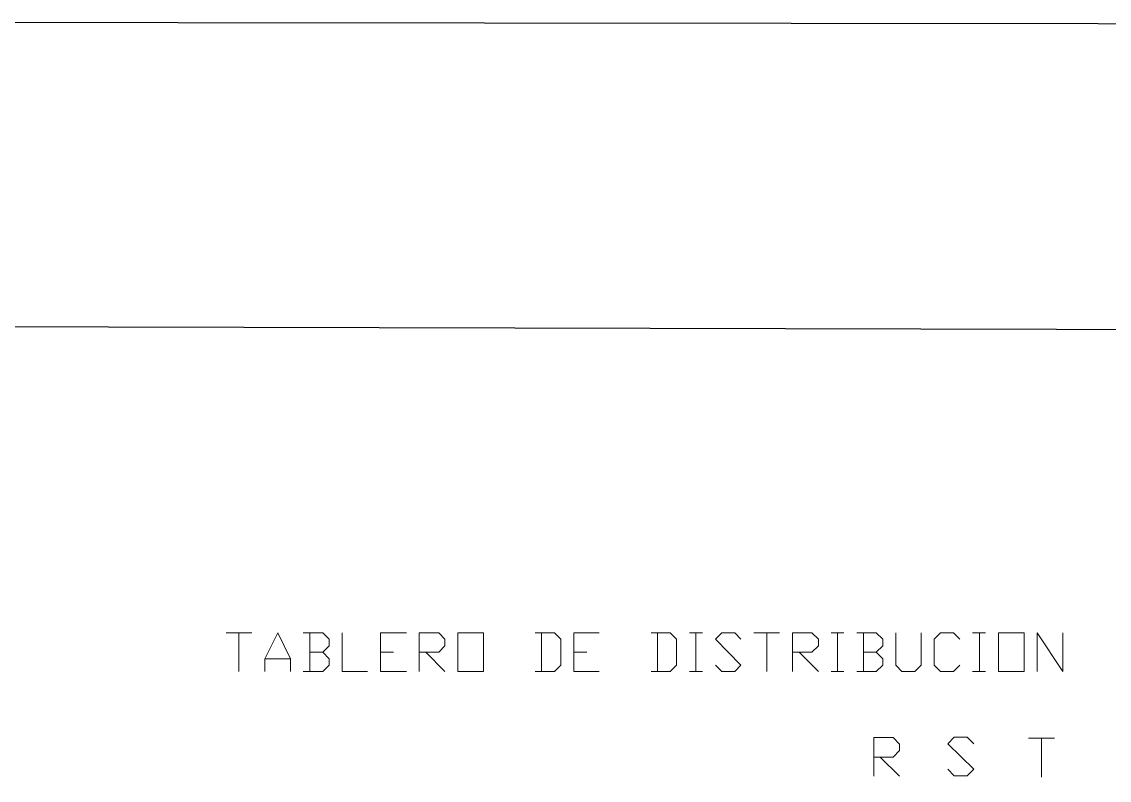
# Model space of a CAD drawing. Header units: metres. Extents: x 0 to 113, y -32 to 21.
# Drawn here: x 19.233 to 23.997, y 17.519 to 20.845 of the extents above; entities that cross this region are included whole.
import ezdxf

# ---------------------------------------------------------------- set-up
doc = ezdxf.new("R2010")
doc.units = ezdxf.units.M
doc.header["$LTSCALE"] = 0.5
doc.layers.add('CUADRO', color=7, linetype='Continuous')
doc.layers.add('TABLERO', color=7, linetype='Continuous')

msp = doc.modelspace()

# ---------------------------------------------------------------- linework, layer by layer
at = {"layer": 'CUADRO'}
for points in [[(17.2262, 20.8448), (60.2354, 20.7976), (60.2354, -0.8382), (17.2262, -0.791)], [(17.8305, 19.5112), (37.4116, 19.464), (37.4116, -0.0475), (17.8305, -0.0003)]]:
    msp.add_lwpolyline(points, close=True, dxfattribs=at)
at = {"layer": 'TABLERO', "color": 7, "linetype": 'Continuous', "lineweight": 18, "true_color": 0x000007}
for p, q in [((20.1286, 18.1648), (20.2404, 18.1648)), ((20.1836, 18.1648), (20.1836, 17.9963)), ((20.495, 18.1648), (20.495, 17.9963)), ((21.5099, 18.1648), (21.5099, 17.9963)), ((22.0173, 18.1648), (22.0173, 17.9963)), ((22.1584, 18.1648), (22.2152, 18.1648)), ((22.1858, 18.1648), (22.1858, 17.9963)), ((22.4405, 18.1648), (22.5522, 18.1648)), ((22.4973, 18.1648), (22.4973, 17.9963)), ((22.7794, 18.1648), (22.8343, 18.1648)), ((22.8069, 18.1648), (22.8069, 17.9963)), ((22.9204, 18.1648), (22.9204, 17.9963)), ((23.3986, 18.1648), (23.4554, 18.1648)), ((23.4279, 18.1648), (23.4279, 17.9963)), ((20.8046, 18.0806), (20.8614, 18.0806)), ((21.0024, 18.0806), (21.0867, 17.9963)), ((21.6509, 18.0806), (21.7077, 18.0806)), ((22.6383, 18.0806), (22.7226, 17.9963)), ((20.2971, 18.0512), (20.4107, 18.0512)), ((20.8046, 17.9963), (20.9182, 17.9963)), ((21.6509, 17.9963), (21.7627, 17.9963)), ((22.1584, 17.9963), (22.2152, 17.9963)), ((22.7794, 17.9963), (22.8343, 17.9963)), ((23.3986, 17.9963), (23.4554, 17.9963)), ((23.6435, 17.7032), (23.757, 17.7032)), ((23.7002, 17.7032), (23.7002, 17.5328)), ((22.9931, 17.6208), (23.0774, 17.5365))]:
    msp.add_line(p, q, dxfattribs=at)
for points in [[(20.2971, 17.9963), (20.2971, 18.0512), (20.3539, 18.1648), (20.4107, 18.0512), (20.4107, 17.9963)], [(20.5518, 18.0806), (20.5793, 18.108), (20.5793, 18.1373), (20.5518, 18.1648), (20.4657, 18.1648)], [(20.636, 18.1648), (20.636, 17.9963), (20.7478, 17.9963)], [(20.8046, 17.9963), (20.8046, 18.1648), (20.9182, 18.1648)], [(20.9731, 17.9963), (20.9731, 18.1648), (21.0592, 18.1648), (21.0867, 18.1373), (21.0867, 18.108), (21.0592, 18.0806), (20.9731, 18.0806)], [(21.4824, 17.9963), (21.5667, 17.9963), (21.5941, 18.0238), (21.5941, 18.1373), (21.5667, 18.1648), (21.4824, 18.1648)], [(21.6509, 17.9963), (21.6509, 18.1648), (21.7627, 18.1648)], [(21.9898, 17.9963), (22.0741, 17.9963), (22.1016, 18.0238), (22.1016, 18.1373), (22.0741, 18.1648), (21.9898, 18.1648)], [(22.2719, 18.0238), (22.2994, 17.9963), (22.3562, 17.9963), (22.3837, 18.0238), (22.2719, 18.1373), (22.2994, 18.1648), (22.3562, 18.1648), (22.3837, 18.1373)], [(22.609, 17.9963), (22.609, 18.1648), (22.6933, 18.1648), (22.7226, 18.1373), (22.7226, 18.108), (22.6933, 18.0806), (22.609, 18.0806)], [(22.9754, 18.0806), (23.0047, 18.108), (23.0047, 18.1373), (22.9754, 18.1648), (22.8911, 18.1648)], [(23.0615, 18.1648), (23.0615, 18.0238), (23.089, 17.9963), (23.1458, 17.9963), (23.1732, 18.0238), (23.1732, 18.1648)], [(23.3418, 18.0238), (23.3143, 17.9963), (23.2575, 17.9963), (23.23, 18.0238), (23.23, 18.1373), (23.2575, 18.1648), (23.3143, 18.1648), (23.3418, 18.1373)], [(23.6807, 17.9963), (23.6807, 18.1648), (23.7943, 17.9963), (23.7943, 18.1648)], [(20.4657, 17.9963), (20.5518, 17.9963), (20.5793, 18.0238), (20.5793, 18.0512), (20.5518, 18.0806), (20.495, 18.0806)], [(22.8911, 17.9963), (22.9754, 17.9963), (23.0047, 18.0238), (23.0047, 18.0512), (22.9754, 18.0806), (22.9204, 18.0806)], [(22.9656, 17.5365), (22.9656, 17.7069), (23.0499, 17.7069), (23.0774, 17.6775), (23.0774, 17.6501), (23.0499, 17.6208), (22.9656, 17.6208)], [(23.2899, 17.5676), (23.3174, 17.5383), (23.3742, 17.5383), (23.4035, 17.5676), (23.2899, 17.6794), (23.3174, 17.7087), (23.3742, 17.7087), (23.4035, 17.6794)]]:
    msp.add_lwpolyline(points, dxfattribs=at)
for points in [[(21.1435, 17.9963), (21.2552, 17.9963), (21.2552, 18.1648), (21.1435, 18.1648)], [(23.5121, 17.9963), (23.6239, 17.9963), (23.6239, 18.1648), (23.5121, 18.1648)]]:
    msp.add_lwpolyline(points, close=True, dxfattribs=at)

doc.saveas('drawing.dxf')
